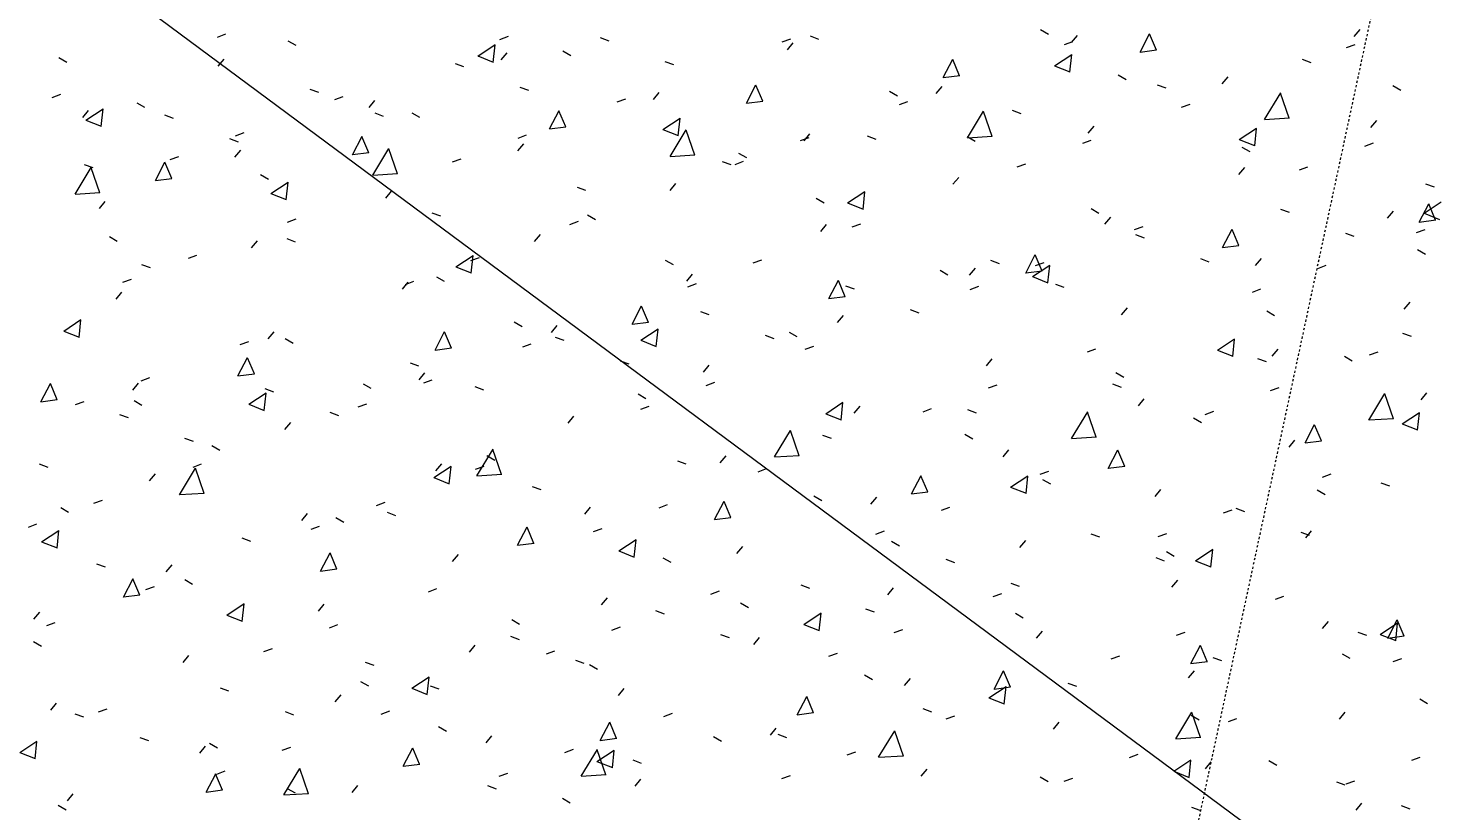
# Model space of a CAD drawing. Header units: centimetres. Extents: x -4512 to 25286, y -2765 to 13485.
# Drawn here: x 21357.7 to 21422.3, y 10973.4 to 11009.3 of the extents above; entities that cross this region are included whole.
import ezdxf

# ---------------------------------------------------------------- set-up
doc = ezdxf.new("R2010")
doc.units = ezdxf.units.CM
doc.linetypes.add('Grundgrenze', pattern=[0.9, 0.4, -0.1, 0.1, -0.1, 0.1, -0.1])
doc.linetypes.add('Verdeckt 0_5', pattern=[0.10584, 0.05292, -0.05292])
for name, color, linetype, lineweight in [('A-ANNO-DIMS', 7, 'Continuous', 5), ('A-ANNO-DIMS-50', 7, 'Continuous', 5), ('A-FLOR', 7, 'Continuous', 9), ('A-FLOR-PATT', 7, 'Continuous', 9)]:
    doc.layers.add(name, color=color, linetype=linetype, lineweight=lineweight)
doc.layers.add('A-DETL', color=251, linetype='Continuous', lineweight=9, true_color=0x4f4f4f)
doc.layers.add('C-PROP-LINE', color=96, linetype='Grundgrenze', lineweight=25, true_color=0x008000)
doc.styles.add('Arial Unicode MS_3', font='ARIALUNI.ttf', dxfattribs={"width": 0.8, "height": 9})
doc.dimstyles.new('M_1_100', dxfattribs={"dimscale": 30.48, "dimtxt": 9.052604, "dimasz": 0.098425, "dimexe": 0.246063, "dimexo": 0.0625, "dimgap": 0.032808, "dimtad": 1, "dimdec": 1, "dimrnd": 0.5, "dimdsep": 46, "dimtxsty": 'Arial Unicode MS_3', "dimblk1": 'OBLIQUE', "dimblk2": 'OBLIQUE', "dimsah": 1, "dimcen": 0.09, "dimazin": 0, "dimtfac": 1, "dimtdec": 4, "dimtix": 1, "dimtmove": 0, "dimatfit": 3, "dimfxl": 0.246063, "dimfxlon": 1, "dimtvp": 1, "dimtolj": 1, "dimtzin": 0, "dimlwd": 13, "dimlwe": 13, "dimarcsym": 2})

# ---------------------------------------------------------------- blocks, each defined once
blk = doc.blocks.new('FP_53-DD - FOK AF 300')
at = {"layer": 'A-FLOR-PATT', "color": 8, "lineweight": 5, "true_color": 0x787878}
for p, q in [((34727.571, 11009.241), (34727.932, 11009.03)), ((34741.961, 11008.92), (34742.229, 11009.24)), ((34689.801, 11008.898), (34690.194, 11009.041)), ((34693.035, 11008.73), (34693.397, 11008.52)), ((34701.752, 11008.029), (34702.544, 11008.555)), ((34702.762, 11008.791), (34703.154, 11008.934)), ((34707.363, 11008.871), (34707.756, 11008.727)), ((34715.717, 11008.675), (34716.11, 11008.818)), ((34715.955, 11008.308), (34716.223, 11008.629)), ((34716.996, 11008.954), (34717.389, 11008.809)), ((34728.667, 11008.553), (34729.059, 11008.695)), ((34728.991, 11008.654), (34729.259, 11008.975)), ((34732.138, 11008.208), (34732.575, 11009.053)), ((34732.888, 11008.295), (34732.573, 11009.043)), ((34741.61, 11008.422), (34742.002, 11008.564)), ((34682.53, 11007.957), (34682.893, 11007.747)), ((34701.752, 11008.03), (34702.46, 11007.749)), ((34702.46, 11007.737), (34702.544, 11008.543)), ((34702.826, 11007.851), (34703.095, 11008.172)), ((34705.652, 11008.266), (34706.014, 11008.056)), ((34728.21, 11007.578), (34729.001, 11008.102)), ((34728.917, 11007.285), (34729.001, 11008.091)), ((34732.138, 11008.21), (34732.89, 11008.307)), ((34689.838, 11007.561), (34690.107, 11007.883)), ((34700.704, 11007.692), (34701.096, 11007.548)), ((34710.338, 11007.778), (34710.731, 11007.634)), ((34723.108, 11007.037), (34723.546, 11007.882)), ((34723.859, 11007.125), (34723.543, 11007.872)), ((34728.21, 11007.578), (34728.917, 11007.297)), ((34739.58, 11007.877), (34739.972, 11007.732)), ((34714.075, 11005.862), (34714.513, 11006.708)), ((34714.826, 11005.95), (34714.511, 11006.698)), ((34722.783, 11006.31), (34723.051, 11006.631)), ((34723.108, 11007.039), (34723.86, 11007.137)), ((34731.134, 11007.164), (34731.495, 11006.953)), ((34732.928, 11006.708), (34733.32, 11006.564)), ((34735.903, 11006.754), (34736.171, 11007.075)), ((34743.735, 11006.678), (34744.096, 11006.467)), ((34682.218, 11006.131), (34682.611, 11006.274)), ((34694.042, 11006.511), (34694.435, 11006.367)), ((34695.183, 11006.029), (34695.576, 11006.172)), ((34696.758, 11005.673), (34697.027, 11005.994)), ((34703.679, 11006.6), (34704.072, 11006.455)), ((34708.142, 11005.919), (34708.535, 11006.062)), ((34709.804, 11006.032), (34710.073, 11006.353)), ((34714.075, 11005.864), (34714.828, 11005.962)), ((34720.643, 11006.409), (34721.005, 11006.199)), ((34737.851, 11005.118), (34738.589, 11006.338)), ((34738.983, 11005.175), (34738.586, 11006.325)), ((34683.621, 11005.204), (34683.889, 11005.525)), ((34683.762, 11005.086), (34684.554, 11005.612)), ((34684.47, 11004.794), (34684.555, 11005.6)), ((34686.098, 11005.887), (34686.46, 11005.676)), ((34687.379, 11005.327), (34687.772, 11005.183)), ((34697.018, 11005.419), (34697.411, 11005.275)), ((34698.719, 11005.427), (34699.081, 11005.217)), ((34705.039, 11004.684), (34705.477, 11005.529)), ((34705.79, 11004.772), (34705.475, 11005.519)), ((34721.096, 11005.801), (34721.488, 11005.944)), ((34724.217, 11004.275), (34724.956, 11005.495)), ((34725.351, 11004.332), (34724.953, 11005.482)), ((34726.274, 11005.537), (34726.667, 11005.393)), ((34734.043, 11005.675), (34734.435, 11005.818)), ((34683.762, 11005.086), (34684.47, 11004.805)), ((34705.039, 11004.685), (34705.792, 11004.784)), ((34710.237, 11004.658), (34711.028, 11005.183)), ((34710.944, 11004.365), (34711.029, 11005.171)), ((34729.757, 11004.485), (34730.025, 11004.806)), ((34736.688, 11004.197), (34737.478, 11004.721)), ((34737.395, 11003.904), (34737.479, 11004.709)), ((34737.85, 11005.12), (34738.986, 11005.19)), ((34742.727, 11004.751), (34742.995, 11005.071)), ((34690.356, 11004.237), (34690.749, 11004.093)), ((34690.637, 11004.371), (34691.03, 11004.514)), ((34696, 11003.501), (34696.438, 11004.346)), ((34696.751, 11003.589), (34696.436, 11004.336)), ((34703.599, 11004.264), (34703.991, 11004.407)), ((34710.237, 11004.658), (34710.944, 11004.377)), ((34710.577, 11003.422), (34711.317, 11004.643)), ((34711.711, 11003.48), (34711.313, 11004.63)), ((34716.554, 11004.149), (34716.947, 11004.292)), ((34716.72, 11004.138), (34716.988, 11004.459)), ((34719.619, 11004.364), (34720.012, 11004.22)), ((34724.207, 11004.334), (34724.569, 11004.123)), ((34724.217, 11004.276), (34725.354, 11004.347)), ((34729.504, 11004.027), (34729.896, 11004.169)), ((34736.688, 11004.197), (34737.394, 11003.915)), ((34742.448, 11003.896), (34742.84, 11004.039)), ((34687.632, 11003.275), (34688.025, 11003.418)), ((34690.604, 11003.391), (34690.872, 11003.712)), ((34696, 11003.502), (34696.753, 11003.601)), ((34696.931, 11002.56), (34697.67, 11003.782)), ((34698.065, 11002.619), (34697.667, 11003.769)), ((34703.592, 11003.681), (34703.86, 11004.002)), ((34710.577, 11003.423), (34711.714, 11003.495)), ((34713.714, 11003.576), (34714.076, 11003.365)), ((34736.812, 11003.853), (34737.173, 11003.642)), ((34683.277, 11001.689), (34684.017, 11002.912)), ((34683.691, 11003.052), (34684.085, 11002.908)), ((34684.412, 11001.749), (34684.014, 11002.899)), ((34686.958, 11002.314), (34687.396, 11003.16)), ((34687.709, 11002.402), (34687.394, 11003.15)), ((34700.595, 11003.17), (34700.988, 11003.313)), ((34712.962, 11003.189), (34713.355, 11003.045)), ((34713.552, 11003.057), (34713.945, 11003.2)), ((34726.503, 11002.937), (34726.896, 11003.079)), ((34736.669, 11002.585), (34736.937, 11002.906)), ((34739.449, 11002.808), (34739.841, 11002.951)), ((34686.958, 11002.315), (34687.711, 11002.414)), ((34691.784, 11002.586), (34692.146, 11002.376)), ((34692.252, 11001.721), (34693.044, 11002.247)), ((34692.96, 11001.429), (34693.044, 11002.235)), ((34696.93, 11002.562), (34698.068, 11002.634)), ((34710.57, 11001.863), (34710.838, 11002.184)), ((34723.549, 11002.141), (34723.818, 11002.461)), ((34745.234, 11002.167), (34745.626, 11002.022)), ((34683.277, 11001.691), (34684.415, 11001.764)), ((34692.252, 11001.721), (34692.959, 11001.44)), ((34697.524, 11001.503), (34697.792, 11001.825)), ((34706.303, 11002.012), (34706.696, 11001.867)), ((34717.279, 11001.502), (34717.641, 11001.291)), ((34718.72, 11001.284), (34719.511, 11001.808)), ((34719.427, 11000.991), (34719.511, 11001.797)), ((34684.386, 11001.034), (34684.655, 11001.355)), ((34699.643, 11000.832), (34700.036, 11000.688)), ((34718.72, 11001.284), (34719.427, 11001.003)), ((34729.887, 11001.025), (34730.249, 11000.814)), ((34738.583, 11001), (34738.976, 11000.856)), ((34743.494, 11000.582), (34743.762, 11000.903)), ((34744.948, 11000.406), (34745.385, 11001.25)), ((34745.164, 11000.814), (34745.954, 11001.338)), ((34745.164, 11000.814), (34745.871, 11000.532)), ((34745.698, 11000.492), (34745.383, 11001.24)), ((34693.016, 11000.407), (34693.409, 11000.55)), ((34705.977, 11000.3), (34706.369, 11000.443)), ((34706.783, 11000.74), (34707.146, 11000.529)), ((34717.486, 10999.969), (34717.755, 11000.29)), ((34718.932, 11000.184), (34719.324, 11000.327)), ((34730.524, 11000.316), (34730.792, 11000.637)), ((34731.881, 11000.061), (34732.273, 11000.203)), ((34744.948, 11000.407), (34745.7, 11000.504)), ((34684.847, 10999.742), (34685.209, 10999.532)), ((34691.37, 10999.222), (34691.638, 10999.543)), ((34692.981, 10999.65), (34693.374, 10999.506)), ((34704.358, 10999.512), (34704.626, 10999.833)), ((34731.931, 10999.831), (34732.323, 10999.687)), ((34735.922, 10999.24), (34736.359, 11000.084)), ((34736.672, 10999.327), (34736.357, 11000.074)), ((34741.556, 10999.904), (34741.948, 10999.759)), ((34744.824, 10999.93), (34745.216, 11000.072)), ((34688.47, 10998.749), (34688.863, 10998.892)), ((34700.74, 10998.354), (34701.532, 10998.879)), ((34701.448, 10998.062), (34701.532, 10998.868)), ((34726.893, 10998.07), (34727.33, 10998.915)), ((34727.643, 10998.158), (34727.328, 10998.905)), ((34735.922, 10999.242), (34736.674, 10999.339)), ((34744.868, 10999.154), (34745.23, 10998.943)), ((34686.317, 10998.466), (34686.71, 10998.322)), ((34700.74, 10998.354), (34701.448, 10998.073)), ((34701.433, 10998.645), (34701.825, 10998.788)), ((34710.349, 10998.667), (34710.711, 10998.457)), ((34714.39, 10998.532), (34714.783, 10998.675)), ((34724.316, 10997.972), (34724.584, 10998.293)), ((34725.276, 10998.66), (34725.669, 10998.515)), ((34727.202, 10997.908), (34727.992, 10998.432)), ((34727.342, 10998.412), (34727.734, 10998.555)), ((34727.909, 10997.615), (34727.993, 10998.421)), ((34734.904, 10998.735), (34735.296, 10998.591)), ((34737.436, 10998.418), (34737.704, 10998.738)), ((34740.287, 10998.284), (34740.679, 10998.426)), ((34685.464, 10997.652), (34685.857, 10997.796)), ((34698.29, 10997.335), (34698.559, 10997.656)), ((34698.429, 10997.55), (34698.822, 10997.693)), ((34699.851, 10997.902), (34700.213, 10997.691)), ((34711.337, 10997.694), (34711.605, 10998.015)), ((34711.388, 10997.44), (34711.78, 10997.583)), ((34717.861, 10996.896), (34718.298, 10997.741)), ((34718.611, 10996.984), (34718.296, 10997.731)), ((34722.961, 10998.195), (34723.323, 10997.984)), ((34726.892, 10998.072), (34727.645, 10998.17)), ((34727.202, 10997.908), (34727.909, 10997.627)), ((34685.153, 10996.865), (34685.421, 10997.187)), ((34717.86, 10996.898), (34718.613, 10996.996)), ((34718.621, 10997.486), (34719.013, 10997.342)), ((34724.341, 10997.322), (34724.733, 10997.464)), ((34728.25, 10997.565), (34728.643, 10997.42)), ((34737.288, 10997.196), (34737.68, 10997.338)), ((34708.825, 10995.719), (34709.263, 10996.564)), ((34709.576, 10995.807), (34709.26, 10996.554)), ((34711.963, 10996.31), (34712.356, 10996.166)), ((34721.595, 10996.392), (34721.988, 10996.248)), ((34731.291, 10996.149), (34731.559, 10996.469)), ((34737.946, 10996.329), (34738.308, 10996.119)), ((34744.261, 10996.415), (34744.529, 10996.736)), ((34682.749, 10995.408), (34683.541, 10995.934)), ((34683.457, 10995.116), (34683.541, 10995.923)), ((34703.418, 10995.83), (34703.78, 10995.62)), ((34705.125, 10995.344), (34705.393, 10995.665)), ((34708.825, 10995.72), (34709.578, 10995.819)), ((34718.253, 10995.802), (34718.522, 10996.122)), ((34682.749, 10995.408), (34683.456, 10995.128)), ((34692.136, 10995.053), (34692.405, 10995.375)), ((34692.916, 10995.061), (34693.278, 10994.85)), ((34699.787, 10994.537), (34700.224, 10995.382)), ((34700.538, 10994.625), (34700.222, 10995.372)), ((34705.304, 10995.132), (34705.697, 10994.988)), ((34709.227, 10994.985), (34710.019, 10995.51)), ((34709.227, 10994.985), (34709.935, 10994.705)), ((34709.935, 10994.693), (34710.019, 10995.499)), ((34714.938, 10995.217), (34715.331, 10995.073)), ((34716.032, 10995.363), (34716.394, 10995.152)), ((34735.682, 10994.53), (34736.472, 10995.054)), ((34736.389, 10994.237), (34736.473, 10995.042)), ((34744.179, 10995.315), (34744.572, 10995.17)), ((34690.849, 10994.787), (34691.242, 10994.93)), ((34699.786, 10994.538), (34700.54, 10994.637)), ((34703.812, 10994.681), (34704.204, 10994.824)), ((34716.769, 10994.569), (34717.161, 10994.711)), ((34729.72, 10994.448), (34730.112, 10994.59)), ((34735.682, 10994.53), (34736.389, 10994.249)), ((34738.203, 10994.251), (34738.471, 10994.571)), ((34742.665, 10994.319), (34743.057, 10994.461)), ((34690.745, 10993.351), (34691.183, 10994.196)), ((34691.497, 10993.439), (34691.181, 10994.186)), ((34698.643, 10993.952), (34699.036, 10993.808)), ((34708.28, 10994.04), (34708.673, 10993.896)), ((34712.104, 10993.527), (34712.372, 10993.848)), ((34725.084, 10993.805), (34725.352, 10994.126)), ((34737.528, 10994.148), (34737.921, 10994.003)), ((34741.509, 10994.253), (34741.871, 10994.042)), ((34686.303, 10993.128), (34686.696, 10993.271)), ((34690.745, 10993.352), (34691.499, 10993.451)), ((34699.057, 10993.167), (34699.326, 10993.488)), ((34699.268, 10993.026), (34699.66, 10993.169)), ((34712.227, 10992.916), (34712.619, 10993.059)), ((34731.022, 10993.503), (34731.384, 10993.292)), ((34681.701, 10992.16), (34682.139, 10993.006)), ((34682.453, 10992.25), (34682.137, 10992.996)), ((34685.919, 10992.697), (34686.188, 10993.018)), ((34691.241, 10992.046), (34692.033, 10992.572)), ((34691.949, 10991.755), (34692.033, 10992.561)), ((34691.981, 10992.769), (34692.374, 10992.625)), ((34696.484, 10992.99), (34696.846, 10992.78)), ((34701.62, 10992.861), (34702.013, 10992.717)), ((34709.102, 10992.528), (34709.464, 10992.317)), ((34725.18, 10992.798), (34725.572, 10992.941)), ((34730.875, 10992.978), (34731.268, 10992.833)), ((34738.128, 10992.673), (34738.52, 10992.815)), ((34742.628, 10991.324), (34743.365, 10992.543)), ((34743.761, 10991.381), (34743.362, 10992.53)), ((34745.029, 10992.249), (34745.297, 10992.569)), ((34681.701, 10992.162), (34682.455, 10992.262)), ((34683.297, 10992.031), (34683.69, 10992.175)), ((34685.98, 10992.217), (34686.342, 10992.007)), ((34691.241, 10992.046), (34691.948, 10991.766)), ((34696.264, 10991.931), (34696.656, 10992.074)), ((34709.224, 10991.823), (34709.617, 10991.966)), ((34717.713, 10991.615), (34718.504, 10992.139)), ((34718.42, 10991.322), (34718.504, 10992.128)), ((34719.021, 10991.635), (34719.289, 10991.955)), ((34722.179, 10991.708), (34722.571, 10991.85)), ((34724.22, 10991.806), (34724.613, 10991.661)), ((34732.059, 10991.982), (34732.327, 10992.303)), ((34685.316, 10991.584), (34685.709, 10991.44)), ((34692.903, 10990.886), (34693.172, 10991.207)), ((34694.958, 10991.679), (34695.351, 10991.535)), ((34705.892, 10991.177), (34706.16, 10991.498)), ((34717.713, 10991.615), (34718.42, 10991.334)), ((34728.995, 10990.482), (34729.733, 10991.701)), ((34730.129, 10990.539), (34729.73, 10991.688)), ((34734.586, 10991.427), (34734.948, 10991.217)), ((34735.128, 10991.584), (34735.52, 10991.726)), ((34739.709, 10990.276), (34740.146, 10991.12)), ((34740.459, 10990.363), (34740.143, 10991.11)), ((34742.628, 10991.326), (34743.763, 10991.395)), ((34744.161, 10991.15), (34744.951, 10991.674)), ((34744.161, 10991.15), (34744.867, 10990.868)), ((34744.868, 10990.857), (34744.951, 10991.662)), ((34688.295, 10990.495), (34688.688, 10990.351)), ((34715.356, 10989.63), (34716.094, 10990.85)), ((34716.49, 10989.688), (34716.091, 10990.837)), ((34717.564, 10990.632), (34717.957, 10990.487)), ((34724.096, 10990.673), (34724.458, 10990.463)), ((34728.995, 10990.483), (34730.131, 10990.553)), ((34689.549, 10990.149), (34689.911, 10989.938)), ((34701.71, 10988.769), (34702.449, 10989.99)), ((34702.844, 10988.828), (34702.446, 10989.977)), ((34725.852, 10989.639), (34726.12, 10989.96)), ((34730.68, 10989.107), (34731.117, 10989.952)), ((34731.431, 10989.195), (34731.115, 10989.942)), ((34738.972, 10990.084), (34739.239, 10990.405)), ((34739.709, 10990.278), (34740.461, 10990.375)), ((34681.629, 10989.309), (34682.023, 10989.165)), ((34688.683, 10989.167), (34689.076, 10989.31)), ((34699.731, 10988.683), (34700.523, 10989.208)), ((34699.825, 10989), (34700.093, 10989.321)), ((34700.439, 10988.391), (34700.523, 10989.197)), ((34701.648, 10989.064), (34702.04, 10989.207)), ((34702.17, 10989.691), (34702.533, 10989.48)), ((34710.906, 10989.455), (34711.299, 10989.311)), ((34712.872, 10989.36), (34713.14, 10989.681)), ((34715.356, 10989.631), (34716.493, 10989.702)), ((34730.68, 10989.109), (34731.433, 10989.207)), ((34686.687, 10988.53), (34686.955, 10988.851)), ((34688.057, 10987.899), (34688.797, 10989.121)), ((34689.192, 10987.959), (34688.794, 10989.108)), ((34699.731, 10988.683), (34700.439, 10988.402)), ((34701.71, 10988.77), (34702.847, 10988.842)), ((34714.606, 10988.954), (34714.999, 10989.096)), ((34721.649, 10987.935), (34722.086, 10988.779)), ((34722.399, 10988.022), (34722.084, 10988.769)), ((34726.197, 10988.242), (34726.987, 10988.766)), ((34726.904, 10987.949), (34726.988, 10988.754)), ((34727.559, 10988.835), (34727.951, 10988.978)), ((34727.661, 10988.6), (34728.023, 10988.389)), ((34740.506, 10988.709), (34740.898, 10988.851)), ((34688.057, 10987.9), (34689.195, 10987.973)), ((34704.247, 10988.276), (34704.639, 10988.132)), ((34721.649, 10987.936), (34722.401, 10988.034)), ((34726.197, 10988.242), (34726.904, 10987.961)), ((34732.827, 10987.816), (34733.095, 10988.137)), ((34740.266, 10988.12), (34740.628, 10987.909)), ((34743.186, 10988.443), (34743.578, 10988.299)), ((34682.612, 10987.304), (34682.974, 10987.094)), ((34684.136, 10987.508), (34684.529, 10987.651)), ((34697.103, 10987.408), (34697.496, 10987.551)), ((34706.66, 10987.011), (34706.928, 10987.332)), ((34710.064, 10987.301), (34710.456, 10987.444)), ((34712.614, 10986.758), (34713.051, 10987.603)), ((34713.365, 10986.846), (34713.049, 10987.592)), ((34717.168, 10987.842), (34717.53, 10987.631)), ((34719.789, 10987.469), (34720.057, 10987.789)), ((34723.019, 10987.185), (34723.411, 10987.328)), ((34736.534, 10987.275), (34736.927, 10987.131)), ((34693.671, 10986.719), (34693.94, 10987.041)), ((34695.237, 10986.851), (34695.599, 10986.641)), ((34697.585, 10987.095), (34697.978, 10986.951)), ((34712.614, 10986.759), (34713.367, 10986.858)), ((34735.968, 10987.062), (34736.36, 10987.205)), ((34681.131, 10986.411), (34681.523, 10986.554)), ((34681.738, 10985.735), (34682.53, 10986.261)), ((34682.446, 10985.443), (34682.53, 10986.249)), ((34694.099, 10986.313), (34694.491, 10986.456)), ((34703.577, 10985.577), (34704.014, 10986.422)), ((34704.328, 10985.665), (34704.012, 10986.412)), ((34707.061, 10986.208), (34707.454, 10986.351)), ((34720.018, 10986.094), (34720.41, 10986.237)), ((34729.881, 10986.105), (34730.273, 10985.96)), ((34732.968, 10985.973), (34733.361, 10986.116)), ((34739.508, 10986.18), (34739.9, 10986.035)), ((34739.741, 10985.919), (34740.008, 10986.24)), ((34681.738, 10985.735), (34682.446, 10985.455)), ((34690.922, 10985.912), (34691.315, 10985.768)), ((34703.576, 10985.579), (34704.33, 10985.677)), ((34708.221, 10985.317), (34709.012, 10985.842)), ((34708.221, 10985.317), (34708.928, 10985.037)), ((34708.928, 10985.025), (34709.012, 10985.83)), ((34713.64, 10985.194), (34713.908, 10985.515)), ((34720.734, 10985.769), (34721.096, 10985.559)), ((34726.62, 10985.473), (34726.888, 10985.794)), ((34733.343, 10985.294), (34733.705, 10985.083)), ((34734.679, 10984.867), (34735.469, 10985.391)), ((34735.386, 10984.574), (34735.47, 10985.379)), ((34684.258, 10984.727), (34684.651, 10984.583)), ((34687.455, 10984.364), (34687.723, 10984.685)), ((34694.536, 10984.392), (34694.974, 10985.237)), ((34695.287, 10984.48), (34694.971, 10985.227)), ((34700.593, 10984.834), (34700.862, 10985.155)), ((34710.238, 10985.007), (34710.601, 10984.797)), ((34723.226, 10984.932), (34723.618, 10984.788)), ((34732.855, 10985.011), (34733.248, 10984.866)), ((34734.679, 10984.867), (34735.386, 10984.586)), ((34685.492, 10983.203), (34685.93, 10984.048)), ((34686.244, 10983.292), (34685.928, 10984.038)), ((34688.301, 10984.009), (34688.664, 10983.799)), ((34694.536, 10984.393), (34695.289, 10984.492)), ((34686.518, 10983.548), (34686.911, 10983.692)), ((34699.484, 10983.448), (34699.877, 10983.591)), ((34712.444, 10983.34), (34712.837, 10983.483)), ((34716.569, 10983.757), (34716.962, 10983.613)), ((34720.558, 10983.303), (34720.826, 10983.624)), ((34725.399, 10983.224), (34725.791, 10983.366)), ((34726.201, 10983.839), (34726.593, 10983.695)), ((34733.596, 10983.651), (34733.864, 10983.972)), ((34685.492, 10983.204), (34686.246, 10983.304)), ((34690.233, 10982.376), (34691.024, 10982.902)), ((34690.941, 10982.085), (34691.025, 10982.89)), ((34694.44, 10982.554), (34694.708, 10982.875)), ((34707.429, 10982.845), (34707.697, 10983.166)), ((34713.806, 10982.936), (34714.168, 10982.726)), ((34738.348, 10983.1), (34738.74, 10983.242)), ((34681.384, 10982.181), (34681.652, 10982.503)), ((34690.233, 10982.376), (34690.94, 10982.096)), ((34703.307, 10982.171), (34703.669, 10981.961)), ((34709.91, 10982.58), (34710.303, 10982.436)), ((34716.708, 10981.949), (34717.499, 10982.474)), ((34717.416, 10981.657), (34717.5, 10982.462)), ((34719.545, 10982.665), (34719.937, 10982.521)), ((34726.418, 10982.466), (34726.78, 10982.255)), ((34740.51, 10981.755), (34740.778, 10982.075)), ((34743.499, 10981.317), (34743.935, 10982.16)), ((34744.249, 10981.403), (34743.933, 10982.15)), ((34681.971, 10981.889), (34682.364, 10982.032)), ((34694.939, 10981.792), (34695.332, 10981.935)), ((34707.902, 10981.686), (34708.294, 10981.829)), ((34712.887, 10981.489), (34713.28, 10981.345)), ((34716.708, 10981.949), (34717.416, 10981.669)), ((34720.859, 10981.574), (34721.251, 10981.716)), ((34727.39, 10981.309), (34727.658, 10981.629)), ((34733.81, 10981.453), (34734.202, 10981.595)), ((34742.134, 10981.595), (34742.527, 10981.451)), ((34743.16, 10981.49), (34743.95, 10982.014)), ((34743.16, 10981.49), (34743.867, 10981.209)), ((34743.867, 10981.197), (34743.95, 10982.002)), ((34681.364, 10981.164), (34681.726, 10980.954)), ((34691.935, 10980.696), (34692.327, 10980.839)), ((34701.362, 10980.669), (34701.631, 10980.99)), ((34703.25, 10981.401), (34703.643, 10981.257)), ((34714.41, 10981.029), (34714.678, 10981.35)), ((34734.471, 10980.149), (34734.908, 10980.993)), ((34735.221, 10980.236), (34734.905, 10980.982)), ((34743.499, 10981.318), (34744.251, 10981.415)), ((34688.224, 10980.198), (34688.492, 10980.52)), ((34696.588, 10980.219), (34696.982, 10980.075)), ((34704.899, 10980.593), (34705.291, 10980.736)), ((34706.227, 10980.31), (34706.62, 10980.166)), ((34717.857, 10980.482), (34718.249, 10980.625)), ((34730.81, 10980.363), (34731.202, 10980.506)), ((34734.471, 10980.151), (34735.223, 10980.248)), ((34735.482, 10980.426), (34735.875, 10980.282)), ((34741.405, 10980.603), (34741.767, 10980.392)), ((34743.756, 10980.237), (34744.148, 10980.379)), ((34698.726, 10979.016), (34699.517, 10979.541)), ((34699.434, 10978.724), (34699.517, 10979.529)), ((34706.875, 10980.101), (34707.238, 10979.891)), ((34719.491, 10979.635), (34719.853, 10979.425)), ((34725.44, 10978.977), (34725.877, 10979.821)), ((34726.191, 10979.065), (34725.875, 10979.811)), ((34734.366, 10979.487), (34734.634, 10979.808)), ((34689.925, 10979.035), (34690.318, 10978.891)), ((34696.374, 10979.332), (34696.736, 10979.122)), ((34698.726, 10979.016), (34699.433, 10978.735)), ((34699.566, 10979.13), (34699.959, 10978.986)), ((34708.198, 10978.681), (34708.467, 10979.001)), ((34721.328, 10979.139), (34721.596, 10979.46)), ((34725.195, 10978.58), (34725.985, 10979.104)), ((34725.44, 10978.979), (34726.193, 10979.077)), ((34725.902, 10978.287), (34725.985, 10979.092)), ((34728.828, 10979.255), (34729.221, 10979.111)), ((34682.153, 10978.016), (34682.421, 10978.338)), ((34695.209, 10978.389), (34695.477, 10978.71)), ((34716.407, 10977.801), (34716.843, 10978.645)), ((34717.157, 10977.889), (34716.841, 10978.635)), ((34725.195, 10978.58), (34725.902, 10978.299)), ((34744.97, 10978.528), (34745.331, 10978.317)), ((34683.26, 10977.849), (34683.653, 10977.706)), ((34684.353, 10977.93), (34684.746, 10978.074)), ((34692.904, 10977.947), (34693.297, 10977.803)), ((34697.321, 10977.833), (34697.714, 10977.976)), ((34710.283, 10977.727), (34710.676, 10977.87)), ((34716.406, 10977.803), (34717.159, 10977.901)), ((34722.173, 10978.082), (34722.565, 10977.938)), ((34723.24, 10977.613), (34723.632, 10977.756)), ((34733.781, 10976.698), (34734.518, 10977.917)), ((34734.482, 10977.778), (34734.844, 10977.567)), ((34734.914, 10976.756), (34734.515, 10977.904)), ((34736.19, 10977.492), (34736.582, 10977.634)), ((34741.28, 10977.591), (34741.548, 10977.912)), ((34699.943, 10977.263), (34700.306, 10977.053)), ((34707.37, 10976.621), (34707.807, 10977.466)), ((34708.121, 10976.709), (34707.804, 10977.456)), ((34715.179, 10976.866), (34715.447, 10977.186)), ((34715.515, 10976.907), (34715.908, 10976.763)), ((34720.142, 10975.847), (34720.88, 10977.067)), ((34721.276, 10975.906), (34720.877, 10977.054)), ((34728.16, 10977.145), (34728.428, 10977.466)), ((34680.731, 10976.065), (34681.523, 10976.591)), ((34681.439, 10975.774), (34681.523, 10976.58)), ((34686.239, 10976.761), (34686.633, 10976.618)), ((34688.993, 10976.034), (34689.262, 10976.355)), ((34689.439, 10976.49), (34689.801, 10976.28)), ((34692.776, 10976.176), (34693.169, 10976.319)), ((34698.33, 10975.437), (34698.767, 10976.282)), ((34699.081, 10975.526), (34698.765, 10976.272)), ((34702.132, 10976.505), (34702.4, 10976.826)), ((34707.369, 10976.623), (34708.123, 10976.721)), ((34712.562, 10976.802), (34712.925, 10976.592)), ((34733.78, 10976.7), (34734.917, 10976.77)), ((34680.731, 10976.065), (34681.439, 10975.786)), ((34705.74, 10976.073), (34706.133, 10976.216)), ((34706.497, 10974.987), (34707.235, 10976.208)), ((34707.217, 10975.653), (34708.008, 10976.178)), ((34707.217, 10975.653), (34707.925, 10975.373)), ((34707.631, 10975.046), (34707.232, 10976.195)), ((34707.925, 10975.361), (34708.008, 10976.166)), ((34708.856, 10975.729), (34709.249, 10975.585)), ((34718.699, 10975.963), (34719.091, 10976.105)), ((34720.142, 10975.849), (34721.279, 10975.92)), ((34731.652, 10975.844), (34732.044, 10975.987)), ((34733.679, 10975.208), (34734.47, 10975.732)), ((34734.387, 10974.915), (34734.47, 10975.72)), ((34735.137, 10975.324), (34735.404, 10975.645)), ((34738.048, 10975.704), (34738.41, 10975.494)), ((34744.599, 10975.718), (34744.991, 10975.86)), ((34689.287, 10974.249), (34689.724, 10975.094)), ((34690.038, 10974.338), (34689.722, 10975.084)), ((34689.771, 10975.08), (34690.164, 10975.223)), ((34692.845, 10974.119), (34693.583, 10975.339)), ((34693.979, 10974.178), (34693.58, 10975.326)), ((34698.329, 10975.439), (34699.083, 10975.538)), ((34702.737, 10974.979), (34703.13, 10975.122)), ((34706.496, 10974.989), (34707.634, 10975.061)), ((34715.697, 10974.871), (34716.09, 10975.014)), ((34722.098, 10974.976), (34722.366, 10975.296)), ((34733.679, 10975.208), (34734.386, 10974.927)), ((34689.287, 10974.251), (34690.04, 10974.35)), ((34693.009, 10974.423), (34693.372, 10974.213)), ((34695.979, 10974.225), (34696.247, 10974.546)), ((34702.196, 10974.549), (34702.589, 10974.405)), ((34708.969, 10974.517), (34709.237, 10974.838)), ((34727.558, 10974.95), (34727.92, 10974.74)), ((34728.652, 10974.755), (34729.044, 10974.897)), ((34741.144, 10974.727), (34741.536, 10974.583)), ((34741.6, 10974.63), (34741.992, 10974.773)), ((34682.923, 10973.852), (34683.191, 10974.174)), ((34692.844, 10974.12), (34693.982, 10974.193)), ((34705.632, 10973.966), (34705.994, 10973.756)), ((34742.051, 10973.429), (34742.319, 10973.749)), ((34682.502, 10973.646), (34682.865, 10973.436)), ((34734.491, 10973.558), (34734.884, 10973.414)), ((34744.118, 10973.633), (34744.51, 10973.488))]:
    blk.add_line(p, q, dxfattribs=at)
blk = doc.blocks.new('Family - ___-3356438-DD - FOK AF 300')
at = {"layer": 'C-PROP-LINE', "color": 1, "true_color": 0xff0000}
blk.add_arc((31751.085, 12946.577), 4399.161, 307.081801, 334.045003, dxfattribs=at)
blk = doc.blocks.new('Family - ___-4252337-DD - FOK AF 300')
at = {"layer": 'C-PROP-LINE', "color": 5, "lineweight": 35, "true_color": 0x0000ff}
blk.add_arc((31751.085, 12946.577), 4399.161, 307.081801, 334.045003, dxfattribs=at)
blk = doc.blocks.new('DIMBLOCK27-DD - FOK AF 300')
at = {"layer": 'A-ANNO-DIMS-50', "lineweight": 13}
for p, q in [((23387.219, 12863.386), (23381.196, 12867.855)), ((23387.219, 12863.386), (23386.908, 12865.485)), ((21152.443, 9850.934), (23387.219, 12863.386)), ((23387.219, 12863.386), (23387.53, 12861.288)), ((23387.219, 12863.386), (23393.243, 12858.918)), ((21152.443, 9850.934), (21146.419, 9855.402)), ((21152.443, 9850.934), (21152.132, 9853.032)), ((21152.443, 9850.934), (21152.754, 9848.835)), ((21152.443, 9850.934), (21158.466, 9846.465))]:
    blk.add_line(p, q, dxfattribs=at)
at = {"layer": 'A-ANNO-DIMS-50', "color": 0, "lineweight": 13, "insert": (22252.254, 11354.753), "char_height": 9, "width": 29.77301, "attachment_point": 1, "rotation": 53.43027, "line_spacing_factor": 1.117605, "style": 'Arial Unicode MS_3'}
blk.add_mtext('3.751', dxfattribs=at)
blk = doc.blocks.new('_Oblique')
at = {"color": 0, "linetype": 'ByBlock', "lineweight": -2}
blk.add_line((-0.5, -0.5), (0.5, 0.5), dxfattribs=at)
blk = doc.blocks.new('DIMBLOCK54-DD - FOK AF 300')
at = {"layer": 'A-ANNO-DIMS-50', "lineweight": 13}
for p, q in [((20425.353, 11705.913), (20429.821, 11711.937)), ((20425.353, 11705.913), (20427.451, 11706.224)), ((20425.353, 11705.913), (20420.884, 11699.89)), ((20425.353, 11705.913), (20423.254, 11705.602)), ((21496.731, 10911.115), (20425.353, 11705.913)), ((21496.731, 10911.115), (21501.2, 10917.139)), ((21496.731, 10911.115), (21492.263, 10905.092)), ((21496.731, 10911.115), (21494.633, 10910.804)), ((21496.731, 10911.115), (21498.83, 10911.426))]:
    blk.add_line(p, q, dxfattribs=at)
at = {"layer": 'A-ANNO-DIMS-50', "color": 0, "lineweight": 13, "insert": (20958.635, 11326.091), "char_height": 9, "width": 29.77301, "attachment_point": 1, "rotation": 323.43027, "line_spacing_factor": 1.117605, "style": 'Arial Unicode MS_3'}
blk.add_mtext('1.334', dxfattribs=at)

msp = doc.modelspace()

# ---------------------------------------------------------------- linework, layer by layer
at = {"layer": 'A-DETL', "color": 7, "linetype": 'Verdeckt 0_5', "lineweight": 5}
msp.add_line((21516.394, 11462.125), (21360.595, 10735.999), dxfattribs=at)

# ---------------------------------------------------------------- block references
at = {"layer": 'A-FLOR', "color": 254, "lineweight": 5, "true_color": 0xcfcfcf}
msp.add_blockref('FP_53-DD - FOK AF 300', (-13323.377, 0), dxfattribs=at)
at = {"layer": 'C-PROP-LINE', "color": 5, "lineweight": 35, "true_color": 0x0000ff}
msp.add_blockref('Family - ___-4252337-DD - FOK AF 300', (-13323.377, 0), dxfattribs=at)
at = {"layer": 'C-PROP-LINE', "color": 1, "true_color": 0xff0000}
msp.add_blockref('Family - ___-3356438-DD - FOK AF 300', (-13323.377, 0), dxfattribs=at)

# ---------------------------------------------------------------- dimensions: what is measured, and where the dimension line sits
at = {"layer": 'A-ANNO-DIMS', "lineweight": 13}
for base, p1, p2, angle, override, picture, middle in [((23387.219, 12863.386), (21146.419, 9855.402), (23381.196, 12867.855), 53.43027, {"dimpost": '<>', "dimfxl": 3750.879752}, 'DIMBLOCK27-DD - FOK AF 300', (22265.335, 11360.496)), ((20425.353, 11705.913), (21492.263, 10905.092), (20420.884, 11699.89), 323.43027, {"dimpost": '<>', "dimfxl": 1334}, 'DIMBLOCK54-DD - FOK AF 300', (20964.378, 11313.01))]:
    dim = msp.add_linear_dim(base=base, p1=p1, p2=p2, angle=angle, dimstyle='M_1_100', override=override, dxfattribs=at)
    dim.commit()
    dim.dimension.update_dxf_attribs({"geometry": picture, "text_midpoint": middle})

doc.saveas('drawing.dxf')
